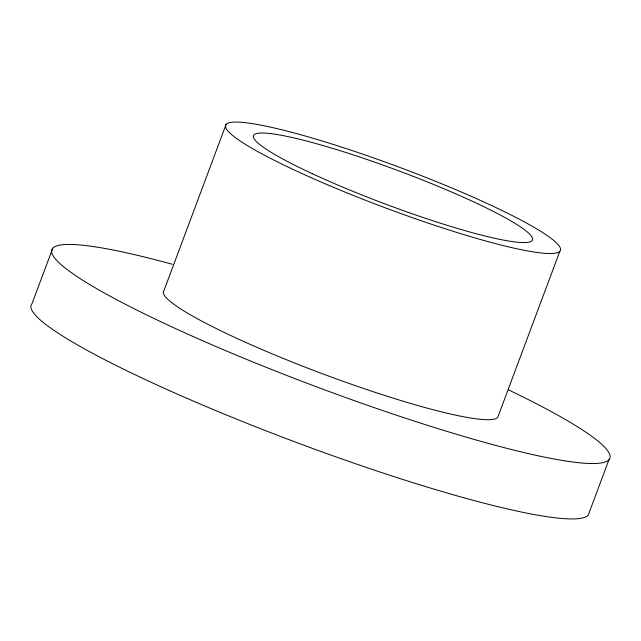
<?xml version="1.0" encoding="UTF-8"?>
<svg xmlns="http://www.w3.org/2000/svg" width="641" height="641" viewBox="0 0 641 641"><rect width="100%" height="100%" fill="white"/><g stroke="black" fill="none" stroke-linecap="round" stroke-linejoin="round"><path stroke-width="0.96" d="M52.762 248.203L32.05 303.602A297.857 35.784 20.5 0 0 284.484 437.939A297.857 35.784 20.5 0 0 588.238 515.148L608.95 459.757M226.129 124.33L164 290.517A178.711 21.474 20.5 0 0 315.46 371.123A178.711 21.474 20.5 0 0 497.712 417.443L559.849 251.264A178.711 21.474 20.5 0 0 322.896 141.22A178.711 21.474 20.5 0 0 296.23 170.907A178.711 21.474 20.5 0 0 559.849 251.264M508.521 389.872A297.857 35.784 20.5 0 1 528.985 453.74A297.857 35.784 20.5 0 1 116.566 299.651A297.857 35.784 20.5 0 1 172.333 264.268M312.351 173.727A148.928 17.892 20.5 0 0 532.038 240.687A148.928 17.892 20.5 0 0 334.578 148.984A148.928 17.892 20.5 0 0 312.351 173.727"/></g></svg>
